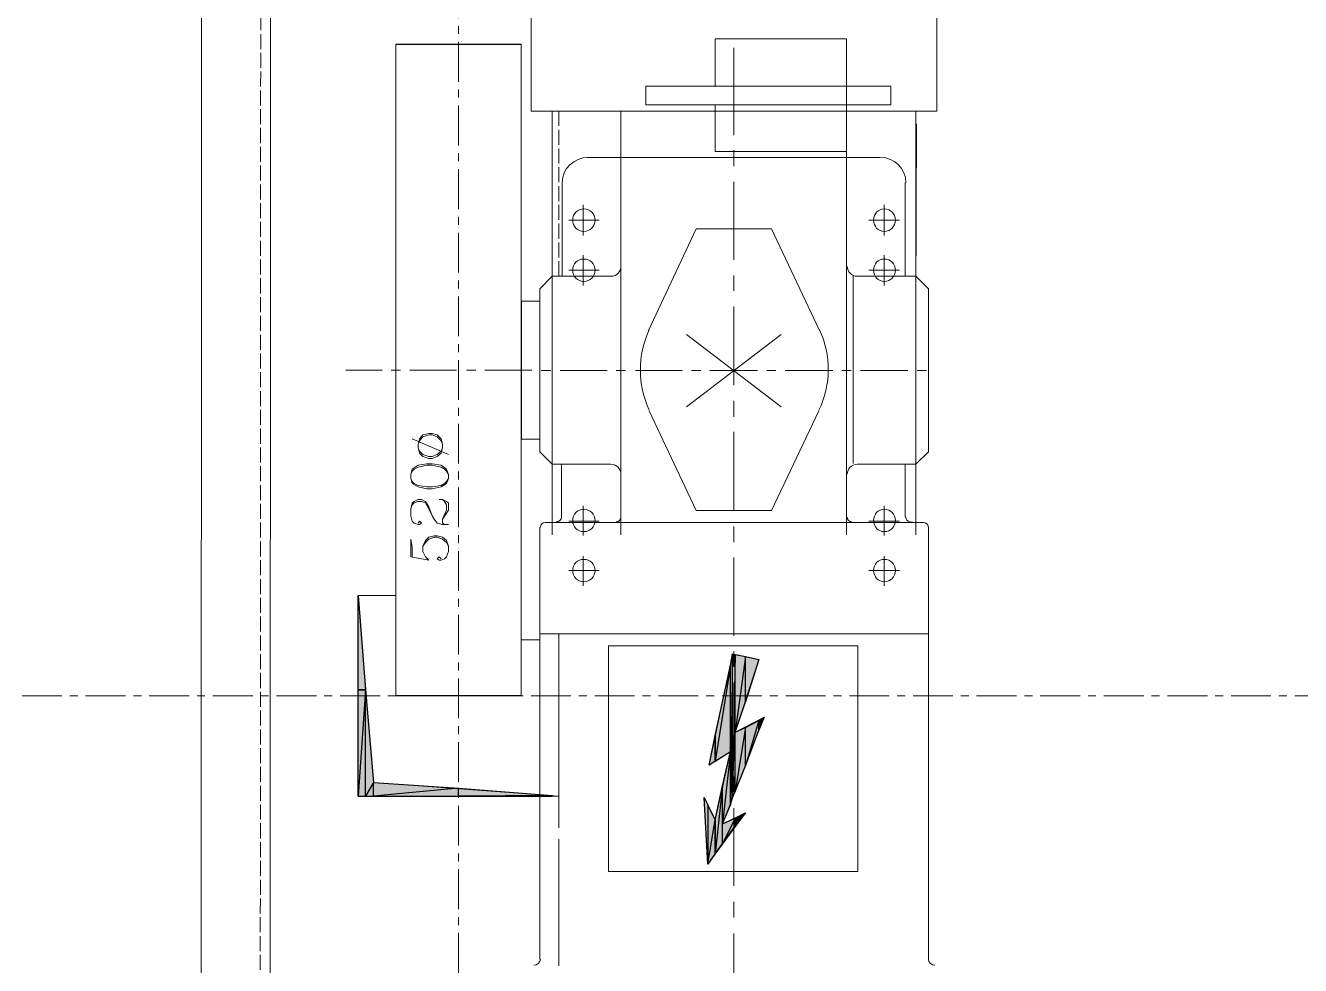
# Model space of a CAD drawing. Header units: millimetres. Extents: x -204 to 3901, y -537 to 3220.
# Drawn here: x 1476 to 2493, y 1247 to 1997 of the extents above; entities that cross this region are included whole.
import ezdxf

# ---------------------------------------------------------------- set-up
doc = ezdxf.new("R2010")
doc.units = ezdxf.units.MM
doc.linetypes.add('ACAD_ISO02W100', pattern=[15, 12, -3])
doc.linetypes.add('CENTER', pattern=[50.8, 31.75, -6.35, 6.35, -6.35])
for name, color, linetype, lineweight in [('Car', 3, 'Continuous', 18), ('CL', 2, 'CENTER', 0), ('DL', 8, 'ACAD_ISO02W100', 0)]:
    doc.layers.add(name, color=color, linetype=linetype, lineweight=lineweight)

msp = doc.modelspace()

# ---------------------------------------------------------------- hatches: boundary and pattern name
at = {"true_color": 0x000007}
for points in [[(1747.096, 1466.755), (1741.302, 1466.755), (1741.302, 1542.072)], [(2061.002, 1490.983), (2050.469, 1457.275), (2050.469, 1493.616)], [(2065.216, 1445.161), (2061.002, 1434.627), (2061.002, 1442.528)], [(2026.241, 1430.414), (2026.241, 1409.873), (2021.501, 1406.713)], [(2050.469, 1368.791), (2042.042, 1358.257), (2042.042, 1364.578)], [(2026.241, 1362.998), (2026.241, 1336.136), (2020.447, 1327.709)]]:
    msp.add_hatch(color=7, dxfattribs=at).paths.add_polyline_path(points)
h = msp.add_hatch(color=7, dxfattribs=at)
h.paths.add_polyline_path([(2038.355, 1417.773), (2038.355, 1486.243), (2026.241, 1409.873)])
h.paths.add_polyline_path([(2038.355, 1486.243), (2026.241, 1409.873), (2026.241, 1430.414)])
h = msp.add_hatch(color=7, dxfattribs=at)
h.paths.add_polyline_path([(2039.935, 1380.905), (2039.935, 1495.723), (2038.355, 1375.111)])
h.paths.add_polyline_path([(2039.935, 1495.723), (2038.355, 1375.111), (2038.355, 1486.243)])
h = msp.add_hatch(color=7, dxfattribs=at)
h.paths.add_polyline_path([(2042.042, 1385.645), (2042.042, 1495.196), (2039.935, 1380.905)])
h.paths.add_polyline_path([(2042.042, 1495.196), (2039.935, 1380.905), (2039.935, 1495.723)])
h = msp.add_hatch(color=7, dxfattribs=at)
h.paths.add_polyline_path([(2050.469, 1457.275), (2050.469, 1493.616), (2042.042, 1433.047)])
h.paths.add_polyline_path([(2050.469, 1493.616), (2042.042, 1433.047), (2042.042, 1495.196)])
h = msp.add_hatch(color=7, dxfattribs=at)
h.paths.add_polyline_path([(1747.096, 1381.958), (1747.096, 1466.755), (1741.302, 1381.958)])
h.paths.add_polyline_path([(1747.096, 1466.755), (1741.302, 1381.958), (1741.302, 1466.755)])
h = msp.add_hatch(color=7, dxfattribs=at)
h.paths.add_polyline_path([(1753.416, 1381.958), (1753.416, 1393.019), (1747.096, 1381.958)])
h.paths.add_polyline_path([(1753.416, 1393.019), (1747.096, 1381.958), (1747.096, 1466.755)])
h = msp.add_hatch(color=7, dxfattribs=at)
h.paths.add_polyline_path([(2050.469, 1406.186), (2050.469, 1436.734), (2042.042, 1385.645)])
h.paths.add_polyline_path([(2050.469, 1436.734), (2042.042, 1385.645), (2042.042, 1433.047)])
h = msp.add_hatch(color=7, dxfattribs=at)
h.paths.add_polyline_path([(2061.002, 1434.627), (2061.002, 1442.528), (2050.469, 1406.186)])
h.paths.add_polyline_path([(2061.002, 1442.528), (2050.469, 1406.186), (2050.469, 1436.734)])
h = msp.add_hatch(color=7, dxfattribs=at)
h.paths.add_polyline_path([(2038.355, 1375.111), (2038.355, 1417.773), (2032.034, 1359.837)])
h.paths.add_polyline_path([(2038.355, 1417.773), (2032.034, 1359.837), (2032.034, 1390.385)])
h = msp.add_hatch(color=7, dxfattribs=at)
h.paths.add_polyline_path([(1821.359, 1381.958), (1821.359, 1388.279), (1753.416, 1381.958)])
h.paths.add_polyline_path([(1821.359, 1388.279), (1753.416, 1381.958), (1753.416, 1393.019)])
h = msp.add_hatch(color=7, dxfattribs=at)
h.paths.add_polyline_path([(1896.149, 1381.958), (1896.149, 1382.485), (1821.359, 1381.958)])
h.paths.add_polyline_path([(1896.149, 1382.485), (1821.359, 1381.958), (1821.359, 1388.279)])
h = msp.add_hatch(color=7, dxfattribs=at)
h.paths.add_polyline_path([(2032.034, 1344.037), (2032.034, 1390.385), (2026.241, 1336.136)])
h.paths.add_polyline_path([(2032.034, 1390.385), (2026.241, 1336.136), (2026.241, 1362.998)])
h = msp.add_hatch(color=7, dxfattribs=at)
h.paths.add_polyline_path([(2026.241, 1362.998), (2020.447, 1375.111), (2020.447, 1327.709)])
h.paths.add_polyline_path([(2020.447, 1375.111), (2020.447, 1327.709), (2017.287, 1380.905)])
h = msp.add_hatch(color=7, dxfattribs=at)
h.paths.add_polyline_path([(2042.042, 1358.257), (2042.042, 1364.578), (2032.034, 1344.037)])
h.paths.add_polyline_path([(2042.042, 1364.578), (2032.034, 1344.037), (2032.034, 1359.837)])

# ---------------------------------------------------------------- linework, layer by layer
for p, q in [((1871.394, 1982.015), (1771.323, 1982.015)), ((1871.394, 1776.982), (1871.394, 1666.89)), ((1871.394, 1462.015), (1771.323, 1462.015))]:
    msp.add_line(p, q)
at = {"color": 7, "linetype": 'Continuous', "lineweight": 20}
for points in [[(1615.977, 628.343), (1616.152, 2545.676)], [(1671.563, 2545.676), (1670.793, 628.343)], [(2131.072, 1867.665), (2131.079, 1948.676)], [(2131.052, 1777.946), (2131.066, 1938.676)], [(1896.149, 1777.946), (1896.152, 1918.661)], [(1950.928, 1918.661), (1950.924, 1777.946), (1950.924, 1777.946)], [(2186.976, 1918.661), (2186.354, 1777.946), (2186.354, 1777.946)]]:
    msp.add_lwpolyline(points, dxfattribs=at)
at = {"color": 7, "linetype": 'Continuous', "lineweight": 20, "true_color": 0x000007}
for points in [[(1879.295, 1928.661), (1879.295, 2007.665), (1879.295, 2007.665)], [(2203.208, 2007.665), (2203.208, 1928.661), (2203.208, 1928.661)], [(1970.939, 1948.676), (2026.241, 1948.676), (2026.241, 1986.597)], [(2026.241, 1986.597), (2131.052, 1986.597), (2131.052, 1986.597)], [(2131.052, 1986.597), (2131.052, 1948.676), (2166.34, 1948.676)], [(1771.323, 1462.015), (1771.323, 1982.015), (1771.323, 1982.015)], [(1871.394, 1982.015), (1871.394, 1462.015), (1871.394, 1462.015)], [(2040.988, 1979.224), (2040.988, 1909.701), (2040.988, 1909.701)], [(1970.939, 1933.928), (1970.939, 1948.676), (1970.939, 1948.676)], [(2026.241, 1948.676), (2131.052, 1948.676), (2131.052, 1948.676)], [(2166.34, 1948.676), (2166.34, 1933.928), (2166.34, 1933.928)], [(2026.241, 1896.533), (2026.241, 1933.928), (1970.939, 1933.928)], [(2131.052, 1933.928), (2026.241, 1933.928), (2026.241, 1933.928)], [(2166.34, 1933.928), (2131.052, 1933.928), (2131.052, 1933.928)], [(2131.052, 1933.928), (2131.052, 1896.533), (2131.052, 1896.533)], [(2203.208, 1928.661), (1879.295, 1928.661), (1879.295, 1928.661)], [(1896.149, 1590.534), (1896.149, 1928.661), (1896.149, 1928.661)], [(1950.924, 1928.661), (1950.924, 1590.534), (1950.924, 1590.534)], [(2186.354, 1928.661), (2186.354, 1590.534), (2186.354, 1590.534)], [(2131.052, 1590.534), (2131.052, 1918.661), (2131.052, 1918.661)], [(2131.052, 1896.533), (2026.241, 1896.533), (2026.241, 1896.533)], [(2040.988, 1897.587), (2040.988, 1884.946), (2040.988, 1884.946)], [(1924.063, 1891.793), (1950.924, 1891.793), (1950.924, 1891.793)], [(1950.924, 1891.793), (2131.052, 1891.793), (2131.052, 1891.793)], [(1950.924, 1891.793), (1950.924, 1804.89), (1950.924, 1804.89)], [(2131.052, 1891.793), (2157.913, 1891.793), (2157.913, 1891.793)], [(2131.052, 1891.793), (2131.052, 1804.89), (2131.052, 1804.89)], [(1904.049, 1796.989), (1904.049, 1871.779), (1904.049, 1871.779)], [(2040.988, 1872.306), (2040.988, 1810.156), (2040.988, 1810.156)], [(2177.927, 1871.779), (2177.927, 1796.989), (2177.927, 1796.989)], [(1920.903, 1829.644), (1920.903, 1841.758), (1920.903, 1853.872)], [(2161.073, 1829.644), (2161.073, 1841.758), (2161.073, 1853.872)], [(1933.544, 1841.758), (1920.903, 1841.758), (1909.316, 1841.758)], [(2010.967, 1834.911), (1973.045, 1753.801), (1973.045, 1753.801)], [(2071.009, 1834.911), (2010.967, 1834.911), (2010.967, 1834.911)], [(2109.458, 1753.801), (2071.009, 1834.911), (2071.009, 1834.911)], [(2148.959, 1841.758), (2161.073, 1841.758), (2161.073, 1841.758)], [(2173.187, 1841.758), (2161.073, 1841.758), (2161.073, 1841.758)], [(1920.903, 1813.843), (1920.903, 1801.729), (1920.903, 1801.729)], [(2161.073, 1789.616), (2161.073, 1801.729), (2161.073, 1813.843)], [(1933.544, 1801.729), (1920.903, 1801.729), (1909.316, 1801.729)], [(1920.903, 1789.616), (1920.903, 1801.729), (1920.903, 1801.729)], [(1950.924, 1804.89), (1950.924, 1638.983), (1950.924, 1638.983)], [(2131.052, 1804.89), (2131.052, 1638.983), (2131.052, 1638.983)], [(2148.959, 1801.729), (2161.073, 1801.729), (2161.073, 1801.729)], [(2173.187, 1801.729), (2161.073, 1801.729), (2161.073, 1801.729)], [(1871.394, 1796.982), (1871.394, 1666.89), (1871.394, 1666.89)], [(1886.142, 1786.982), (1896.149, 1796.989), (1896.149, 1796.989)], [(1896.149, 1796.989), (1904.049, 1796.989), (1943.024, 1796.989)], [(1896.149, 1796.989), (1896.149, 1646.883), (1896.149, 1646.883)], [(2040.988, 1797.516), (2040.988, 1785.402), (2040.988, 1785.402)], [(2136.319, 1797.516), (2136.319, 1647.41), (2136.319, 1647.41)], [(2177.927, 1796.989), (2139.479, 1796.989), (2139.479, 1796.989)], [(2196.361, 1786.982), (2186.354, 1796.989), (2177.927, 1796.989)], [(2186.354, 1796.989), (2186.354, 1646.883), (2186.354, 1646.883)], [(1886.142, 1656.89), (1886.142, 1786.982), (1886.142, 1786.982)], [(2196.361, 1786.982), (2196.361, 1656.89), (2196.361, 1656.89)], [(1886.142, 1776.982), (1871.394, 1776.982), (1871.394, 1776.982)], [(2040.988, 1772.762), (2040.988, 1710.086), (2040.988, 1710.086)], [(1760.263, 1721.936), (1731.295, 1721.936), (1731.295, 1721.936)], [(1775.01, 1721.936), (1767.637, 1721.936), (1767.637, 1721.936)], [(1819.779, 1721.936), (1782.384, 1721.936), (1782.384, 1721.936)], [(1835.053, 1721.936), (1827.679, 1721.936), (1827.679, 1721.936)], [(1879.821, 1721.936), (1842.426, 1721.936), (1842.426, 1721.936)], [(1895.095, 1721.673), (1887.195, 1721.673), (1887.195, 1721.673)], [(1939.864, 1721.673), (1902.469, 1721.673), (1902.469, 1721.673)], [(1954.611, 1721.673), (1947.238, 1721.673), (1947.238, 1721.673)], [(1999.906, 1721.673), (1962.512, 1721.673), (1962.512, 1721.673)], [(2014.654, 1721.673), (2007.28, 1721.673), (2007.28, 1721.673)], [(2059.949, 1721.673), (2022.027, 1721.673), (2022.027, 1721.673)], [(2074.696, 1721.673), (2067.323, 1721.673), (2067.323, 1721.673)], [(2119.991, 1721.673), (2082.07, 1721.673), (2082.07, 1721.673)], [(2134.739, 1721.673), (2127.365, 1721.673), (2127.365, 1721.673)], [(2180.034, 1721.673), (2142.112, 1721.673), (2142.112, 1721.673)], [(2194.781, 1721.673), (2187.408, 1721.673), (2187.408, 1721.673)], [(1973.572, 1689.545), (2010.967, 1610.015), (2010.967, 1610.015)], [(2040.988, 1697.445), (2040.988, 1684.804), (2040.988, 1684.804)], [(2071.009, 1610.015), (2108.931, 1689.545), (2108.931, 1689.545)], [(1789.121, 1659.925), (1790.174, 1655.711), (1792.807, 1653.078), (1797.548, 1651.498), (1800.181, 1651.498), (1804.395, 1653.078), (1807.555, 1655.711), (1808.608, 1659.925), (1808.608, 1663.085), (1807.555, 1667.299), (1804.395, 1670.459), (1800.181, 1671.512), (1797.548, 1671.512), (1792.807, 1670.459), (1790.174, 1667.299), (1789.121, 1663.085), (1789.121, 1659.925), (1790.174, 1657.292), (1792.807, 1654.658), (1797.548, 1653.078), (1800.181, 1653.078), (1804.395, 1654.658), (1807.555, 1657.292), (1808.608, 1659.925)], [(1808.608, 1663.085), (1807.555, 1665.719), (1804.395, 1668.879), (1800.181, 1670.459), (1797.548, 1670.459), (1792.807, 1668.879), (1790.174, 1665.719), (1789.121, 1663.085)], [(2040.988, 1672.691), (2040.988, 1610.015), (2040.988, 1610.015)], [(1784.38, 1667.299), (1813.348, 1654.658), (1813.348, 1654.658)], [(1871.394, 1666.89), (1886.142, 1666.89), (1886.142, 1666.89)], [(1886.142, 1656.89), (1896.149, 1646.883), (1896.149, 1646.883)], [(2196.361, 1656.89), (2186.354, 1646.883), (2177.927, 1646.883)], [(1783.327, 1635.697), (1784.38, 1631.484), (1789.121, 1628.85), (1795.968, 1627.27), (1800.181, 1627.27), (1807.555, 1628.85), (1811.768, 1631.484), (1813.348, 1635.697), (1813.348, 1638.857), (1811.768, 1643.071), (1807.555, 1646.231), (1800.181, 1647.284), (1795.968, 1647.284), (1789.121, 1646.231), (1784.38, 1643.071), (1783.327, 1638.857), (1783.327, 1635.697), (1784.38, 1633.064), (1785.961, 1631.484), (1789.121, 1629.904), (1795.968, 1628.85), (1800.181, 1628.85), (1807.555, 1629.904), (1810.188, 1631.484), (1811.768, 1633.064), (1813.348, 1635.697)], [(1813.348, 1638.857), (1811.768, 1641.491), (1810.188, 1643.071), (1807.555, 1644.651), (1800.181, 1646.231), (1795.968, 1646.231), (1789.121, 1644.651), (1785.961, 1643.071), (1784.38, 1641.491), (1783.327, 1638.857)], [(1896.149, 1646.883), (1903.522, 1646.883), (1903.522, 1646.883)], [(1903.522, 1646.883), (1943.024, 1646.883), (1943.024, 1646.883)], [(1903.522, 1646.883), (1903.522, 1604.748), (1903.522, 1604.748)], [(1950.924, 1638.983), (1950.924, 1604.748), (1950.924, 1604.748)], [(2131.052, 1638.983), (2131.052, 1604.748), (2131.052, 1604.748)], [(2177.927, 1646.883), (2139.479, 1646.883), (2139.479, 1646.883)], [(2177.927, 1646.883), (2177.927, 1604.748), (2177.927, 1604.748)], [(1789.121, 1599.882), (1790.174, 1601.463), (1791.754, 1599.882), (1790.174, 1598.829), (1789.121, 1598.829), (1785.961, 1599.882), (1784.38, 1601.463), (1783.327, 1605.676), (1783.327, 1611.47), (1784.38, 1616.21), (1785.961, 1617.263), (1789.121, 1618.843), (1791.754, 1618.843), (1794.914, 1617.263), (1797.548, 1613.05), (1800.181, 1605.676), (1801.761, 1603.043), (1804.395, 1599.882), (1808.608, 1598.829), (1813.348, 1598.829)], [(1808.608, 1603.043), (1813.348, 1610.416), (1813.348, 1616.21), (1811.768, 1617.263), (1808.608, 1618.843), (1805.975, 1618.843)], [(1810.188, 1598.829), (1808.608, 1599.882), (1808.608, 1603.043), (1811.768, 1610.416), (1811.768, 1614.63), (1810.188, 1617.263), (1808.608, 1618.843)], [(1783.327, 1611.47), (1784.38, 1614.63), (1785.961, 1616.21), (1789.121, 1617.263), (1791.754, 1617.263), (1794.914, 1616.21), (1797.548, 1611.47), (1800.181, 1605.676)], [(1920.903, 1613.701), (1920.903, 1601.588), (1920.903, 1601.588)], [(2010.967, 1610.015), (2071.009, 1610.015), (2071.009, 1610.015)], [(2161.073, 1613.701), (2161.073, 1601.588), (2161.073, 1601.588)], [(1890.355, 1600.534), (1899.309, 1600.534), (1899.309, 1600.534)], [(1899.309, 1600.534), (1947.238, 1600.534), (1947.238, 1600.534)], [(1933.544, 1601.588), (1920.903, 1601.588), (1909.316, 1601.588)], [(1920.903, 1590), (1920.903, 1601.588), (1920.903, 1601.588)], [(1947.238, 1600.534), (2135.265, 1600.534), (2135.265, 1600.534)], [(2135.265, 1600.534), (2181.614, 1600.534), (2181.614, 1600.534)], [(2148.959, 1601.588), (2161.073, 1601.588), (2161.073, 1601.588)], [(2173.187, 1601.588), (2161.073, 1601.588), (2161.073, 1601.588)], [(2161.073, 1590), (2161.073, 1601.588), (2161.073, 1601.588)], [(2181.614, 1600.534), (2183.194, 1600.534), (2192.148, 1600.534)], [(1783.327, 1573.021), (1797.548, 1570.388), (1794.914, 1573.021), (1792.807, 1577.235), (1792.807, 1581.448), (1794.914, 1586.189), (1797.548, 1588.822), (1801.761, 1589.875), (1804.395, 1589.875), (1808.608, 1588.822), (1811.768, 1586.189), (1813.348, 1581.448), (1813.348, 1577.235), (1811.768, 1573.021), (1810.188, 1571.441), (1807.555, 1570.388), (1805.975, 1570.388), (1804.395, 1571.441), (1805.975, 1573.021), (1807.555, 1571.441)], [(1792.807, 1581.448), (1794.914, 1584.608), (1797.548, 1587.242), (1801.761, 1588.822), (1804.395, 1588.822), (1808.608, 1587.242), (1811.768, 1584.608), (1813.348, 1581.448)], [(1886.142, 1511.524), (1886.142, 1596.847), (1886.142, 1596.847)], [(2040.988, 1597.374), (2040.988, 1584.734), (2040.988, 1584.734)], [(2196.361, 1596.847), (2196.361, 1511.524), (2196.361, 1511.524)], [(1783.327, 1573.021), (1783.327, 1587.242), (1784.38, 1580.395), (1784.38, 1573.021)], [(1920.903, 1549.972), (1920.903, 1562.086), (1920.903, 1573.673)], [(2040.988, 1572.62), (2040.988, 1509.944), (2040.988, 1509.944)], [(2161.073, 1549.972), (2161.073, 1562.086), (2161.073, 1573.673)], [(1933.544, 1562.086), (1920.903, 1562.086), (1909.316, 1562.086)], [(2148.959, 1562.086), (2161.073, 1562.086), (2161.073, 1562.086)], [(2173.187, 1562.086), (2161.073, 1562.086), (2161.073, 1562.086)], [(1753.416, 1393.019), (1741.302, 1542.072), (1741.302, 1542.072)], [(1771.323, 1542.072), (1741.302, 1542.072), (1741.302, 1381.958)], [(1871.394, 1506.791), (1886.405, 1506.791), (1886.405, 1506.791)], [(1886.142, 1511.524), (1886.142, 1251.866), (1886.142, 1251.866)], [(1901.416, 1511.524), (1901.416, 1356.677), (1901.416, 1356.677)], [(2196.361, 1251.866), (2196.361, 1511.524), (2196.361, 1511.524)], [(1901.416, 1377.745), (1901.416, 1497.83), (1901.416, 1497.83)], [(1940.917, 1502.043), (2140.006, 1502.043), (2140.006, 1502.043)], [(1940.917, 1321.916), (1940.917, 1502.043), (1940.917, 1502.043)], [(2040.988, 1497.83), (2040.988, 1485.189), (2040.988, 1485.189)], [(2140.006, 1502.043), (2140.006, 1321.916), (2140.006, 1321.916)], [(2039.935, 1495.723), (2021.501, 1406.713), (2038.355, 1417.773), (2026.241, 1362.998), (2017.287, 1380.905), (2020.447, 1327.709)], [(2061.002, 1490.983), (2039.935, 1495.723), (2039.935, 1495.723)], [(2065.216, 1445.161), (2042.042, 1433.047), (2061.002, 1490.983)], [(2040.988, 1472.549), (2040.988, 1409.873), (2040.988, 1409.873)], [(2032.034, 1359.837), (2065.216, 1445.161), (2065.216, 1445.161)], [(2040.988, 1397.759), (2040.988, 1385.119), (2040.988, 1385.119)], [(1901.416, 1381.958), (1753.416, 1393.019), (1753.416, 1393.019)], [(1901.416, 1381.958), (1741.302, 1381.958), (1741.302, 1381.958)], [(1741.302, 1381.958), (1901.416, 1381.958), (1901.416, 1381.958)], [(2020.447, 1327.709), (2050.469, 1368.791), (2032.034, 1359.837)], [(2040.988, 1372.478), (2040.988, 1310.329), (2040.988, 1310.329)], [(1901.416, 1246.599), (1901.416, 1347.724), (1901.416, 1347.724)], [(2140.006, 1321.916), (1940.917, 1321.916), (1940.917, 1321.916)], [(2040.988, 1297.688), (2040.988, 1285.048), (2040.988, 1285.048)], [(2040.988, 1272.407), (2040.988, 1210.258), (2040.988, 1210.258)]]:
    msp.add_lwpolyline(points, dxfattribs=at)
at = {"color": 7, "linetype": 'Continuous', "lineweight": -2, "true_color": 0x000007}
for points in [[(1747.096, 1466.755), (1741.302, 1466.755), (1741.302, 1542.072)], [(2038.355, 1417.773), (2038.355, 1486.243), (2026.241, 1409.873)], [(2038.355, 1486.243), (2026.241, 1409.873), (2026.241, 1430.414)], [(2039.935, 1380.905), (2039.935, 1495.723), (2038.355, 1375.111)], [(2039.935, 1495.723), (2038.355, 1375.111), (2038.355, 1486.243)], [(2042.042, 1495.196), (2039.935, 1380.905), (2039.935, 1495.723)], [(2042.042, 1385.645), (2042.042, 1495.196), (2039.935, 1380.905)], [(2050.469, 1493.616), (2042.042, 1433.047), (2042.042, 1495.196)], [(2050.469, 1457.275), (2050.469, 1493.616), (2042.042, 1433.047)], [(2061.002, 1490.983), (2050.469, 1457.275), (2050.469, 1493.616)], [(1747.096, 1381.958), (1747.096, 1466.755), (1741.302, 1381.958)], [(1747.096, 1466.755), (1741.302, 1381.958), (1741.302, 1466.755)], [(1753.416, 1393.019), (1747.096, 1381.958), (1747.096, 1466.755)], [(2065.216, 1445.161), (2061.002, 1434.627), (2061.002, 1442.528)], [(2050.469, 1406.186), (2050.469, 1436.734), (2042.042, 1385.645)], [(2050.469, 1436.734), (2042.042, 1385.645), (2042.042, 1433.047)], [(2061.002, 1434.627), (2061.002, 1442.528), (2050.469, 1406.186)], [(2061.002, 1442.528), (2050.469, 1406.186), (2050.469, 1436.734)], [(2026.241, 1430.414), (2026.241, 1409.873), (2021.501, 1406.713)], [(2038.355, 1375.111), (2038.355, 1417.773), (2032.034, 1359.837)], [(2038.355, 1417.773), (2032.034, 1359.837), (2032.034, 1390.385)], [(1753.416, 1381.958), (1753.416, 1393.019), (1747.096, 1381.958)], [(1821.359, 1388.279), (1753.416, 1381.958), (1753.416, 1393.019)], [(1821.359, 1381.958), (1821.359, 1388.279), (1753.416, 1381.958)], [(1896.149, 1382.485), (1821.359, 1381.958), (1821.359, 1388.279)], [(2032.034, 1344.037), (2032.034, 1390.385), (2026.241, 1336.136)], [(2032.034, 1390.385), (2026.241, 1336.136), (2026.241, 1362.998)], [(1896.149, 1381.958), (1896.149, 1382.485), (1821.359, 1381.958)], [(2020.447, 1375.111), (2020.447, 1327.709), (2017.287, 1380.905)], [(2026.241, 1362.998), (2020.447, 1375.111), (2020.447, 1327.709)], [(2042.042, 1358.257), (2042.042, 1364.578), (2032.034, 1344.037)], [(2042.042, 1364.578), (2032.034, 1344.037), (2032.034, 1359.837)], [(2050.469, 1368.791), (2042.042, 1358.257), (2042.042, 1364.578)], [(2026.241, 1362.998), (2026.241, 1336.136), (2020.447, 1327.709)]]:
    msp.add_lwpolyline(points, close=True, dxfattribs=at)
at = {"color": 7, "linetype": 'Continuous', "lineweight": 20, "true_color": 0x000007}
msp.add_lwpolyline([(1886.142, 1511.524), (2196.361, 1511.524)], close=True, dxfattribs=at)
for points in [[(1924.59, 1891.793), (1913.529, 1891.793), (1904.049, 1882.839), (1904.049, 1871.779)], [(2178.454, 1871.779), (2178.454, 1882.839), (2169.5, 1891.793), (2158.44, 1891.793)], [(1943.024, 1796.989), (1947.764, 1796.989), (1950.924, 1800.676), (1950.924, 1804.89)], [(2131.579, 1804.89), (2131.579, 1800.676), (2135.265, 1796.989), (2139.479, 1796.989)], [(1973.572, 1754.327), (1964.092, 1733.787), (1964.092, 1710.612), (1973.572, 1690.071)], [(2108.931, 1690.071), (2118.938, 1710.612), (2118.938, 1733.787), (2109.458, 1754.327)], [(1950.924, 1638.983), (1950.924, 1643.196), (1947.764, 1646.883), (1943.024, 1646.883)], [(2139.479, 1646.883), (2135.265, 1646.883), (2131.579, 1643.196), (2131.579, 1638.983)], [(1890.355, 1600.534), (1888.248, 1600.534), (1886.668, 1598.954), (1886.668, 1596.847)], [(1899.309, 1601.061), (1901.416, 1601.061), (1903.522, 1602.641), (1903.522, 1604.748)], [(1947.238, 1601.061), (1949.344, 1601.061), (1950.924, 1602.641), (1950.924, 1604.748)], [(2131.579, 1604.748), (2131.579, 1602.641), (2133.159, 1601.061), (2135.265, 1601.061)], [(2178.454, 1604.748), (2178.454, 1603.168), (2179.507, 1601.061), (2181.614, 1601.061)], [(2181.614, 1601.061), (2182.141, 1600.534), (2182.667, 1600.534), (2183.721, 1601.061)], [(2196.361, 1596.847), (2196.361, 1598.954), (2194.255, 1600.534), (2192.148, 1600.534)], [(1881.401, 1247.126), (1884.035, 1247.126), (1886.668, 1249.233), (1886.668, 1251.866)], [(2196.361, 1251.866), (2196.361, 1249.233), (2198.995, 1247.126), (2201.628, 1247.126)]]:
    msp.add_open_spline(points, degree=3, dxfattribs=at)
for points in [[(1921.43, 1832.804), (1926.17, 1832.804), (1930.383, 1837.018), (1930.383, 1841.758), (1930.383, 1841.758), (1930.383, 1847.025), (1926.17, 1850.711), (1921.43, 1850.711), (1921.43, 1850.711), (1916.163, 1850.711), (1912.476, 1847.025), (1912.476, 1841.758), (1912.476, 1841.758), (1912.476, 1837.018), (1916.163, 1832.804), (1921.43, 1832.804)], [(2161.073, 1832.804), (2166.34, 1832.804), (2170.027, 1837.018), (2170.027, 1841.758), (2170.027, 1841.758), (2170.027, 1847.025), (2166.34, 1850.711), (2161.073, 1850.711), (2161.073, 1850.711), (2156.333, 1850.711), (2152.646, 1847.025), (2152.646, 1841.758), (2152.646, 1841.758), (2152.646, 1837.018), (2156.333, 1832.804), (2161.073, 1832.804)], [(1921.43, 1792.776), (1926.17, 1792.776), (1930.383, 1796.989), (1930.383, 1801.729), (1930.383, 1801.729), (1930.383, 1806.996), (1926.17, 1810.683), (1921.43, 1810.683), (1921.43, 1810.683), (1916.163, 1810.683), (1912.476, 1806.996), (1912.476, 1801.729), (1912.476, 1801.729), (1912.476, 1796.989), (1916.163, 1792.776), (1921.43, 1792.776)], [(2161.073, 1792.776), (2166.34, 1792.776), (2170.027, 1796.989), (2170.027, 1801.729), (2170.027, 1801.729), (2170.027, 1806.996), (2166.34, 1810.683), (2161.073, 1810.683), (2161.073, 1810.683), (2156.333, 1810.683), (2152.646, 1806.996), (2152.646, 1801.729), (2152.646, 1801.729), (2152.646, 1796.989), (2156.333, 1792.776), (2161.073, 1792.776)], [(1921.43, 1593.161), (1926.17, 1593.161), (1930.383, 1596.847), (1930.383, 1602.114), (1930.383, 1602.114), (1930.383, 1606.855), (1926.17, 1611.068), (1921.43, 1611.068), (1921.43, 1611.068), (1916.163, 1611.068), (1912.476, 1606.855), (1912.476, 1602.114), (1912.476, 1602.114), (1912.476, 1596.847), (1916.163, 1593.161), (1921.43, 1593.161)], [(2161.073, 1593.161), (2166.34, 1593.161), (2170.027, 1596.847), (2170.027, 1602.114), (2170.027, 1602.114), (2170.027, 1606.855), (2166.34, 1611.068), (2161.073, 1611.068), (2161.073, 1611.068), (2156.333, 1611.068), (2152.646, 1606.855), (2152.646, 1602.114), (2152.646, 1602.114), (2152.646, 1596.847), (2156.333, 1593.161), (2161.073, 1593.161)], [(1921.43, 1553.132), (1926.17, 1553.132), (1930.383, 1557.346), (1930.383, 1562.086), (1930.383, 1562.086), (1930.383, 1567.353), (1926.17, 1571.04), (1921.43, 1571.04), (1921.43, 1571.04), (1916.163, 1571.04), (1912.476, 1567.353), (1912.476, 1562.086), (1912.476, 1562.086), (1912.476, 1557.346), (1916.163, 1553.132), (1921.43, 1553.132)], [(2161.073, 1553.132), (2166.34, 1553.132), (2170.027, 1557.346), (2170.027, 1562.086), (2170.027, 1562.086), (2170.027, 1567.353), (2166.34, 1571.04), (2161.073, 1571.04), (2161.073, 1571.04), (2156.333, 1571.04), (2152.646, 1567.353), (2152.646, 1562.086), (2152.646, 1562.086), (2152.646, 1557.346), (2156.333, 1553.132), (2161.073, 1553.132)]]:
    msp.add_open_spline(points, degree=3, knots=[0, 0, 0, 0, 0.0625, 0.0625, 0.0625, 0.062501, 0.125, 0.125, 0.125, 0.125001, 0.1875, 0.1875, 0.1875, 0.187501, 1, 1, 1, 1], dxfattribs=at)
at = {"layer": 'Car'}
for p, q in [((2003.222, 1692.807), (2078.755, 1750.539)), ((2003.222, 1750.539), (2078.755, 1692.807))]:
    msp.add_line(p, q, dxfattribs=at)
at = {"layer": 'CL'}
for p, q in [((1821.359, 479.068), (1821.359, 2685.723)), ((-203.507, 1462.015), (3071.359, 1462.015))]:
    msp.add_line(p, q, dxfattribs=at)
at = {"layer": 'DL'}
for points in [[(1662.853, 628.343), (1663.627, 2545.676)], [(1901.416, 1796.989), (1901.416, 1928.661), (1901.416, 1928.661)]]:
    msp.add_lwpolyline(points, dxfattribs=at)

doc.saveas('drawing.dxf')
